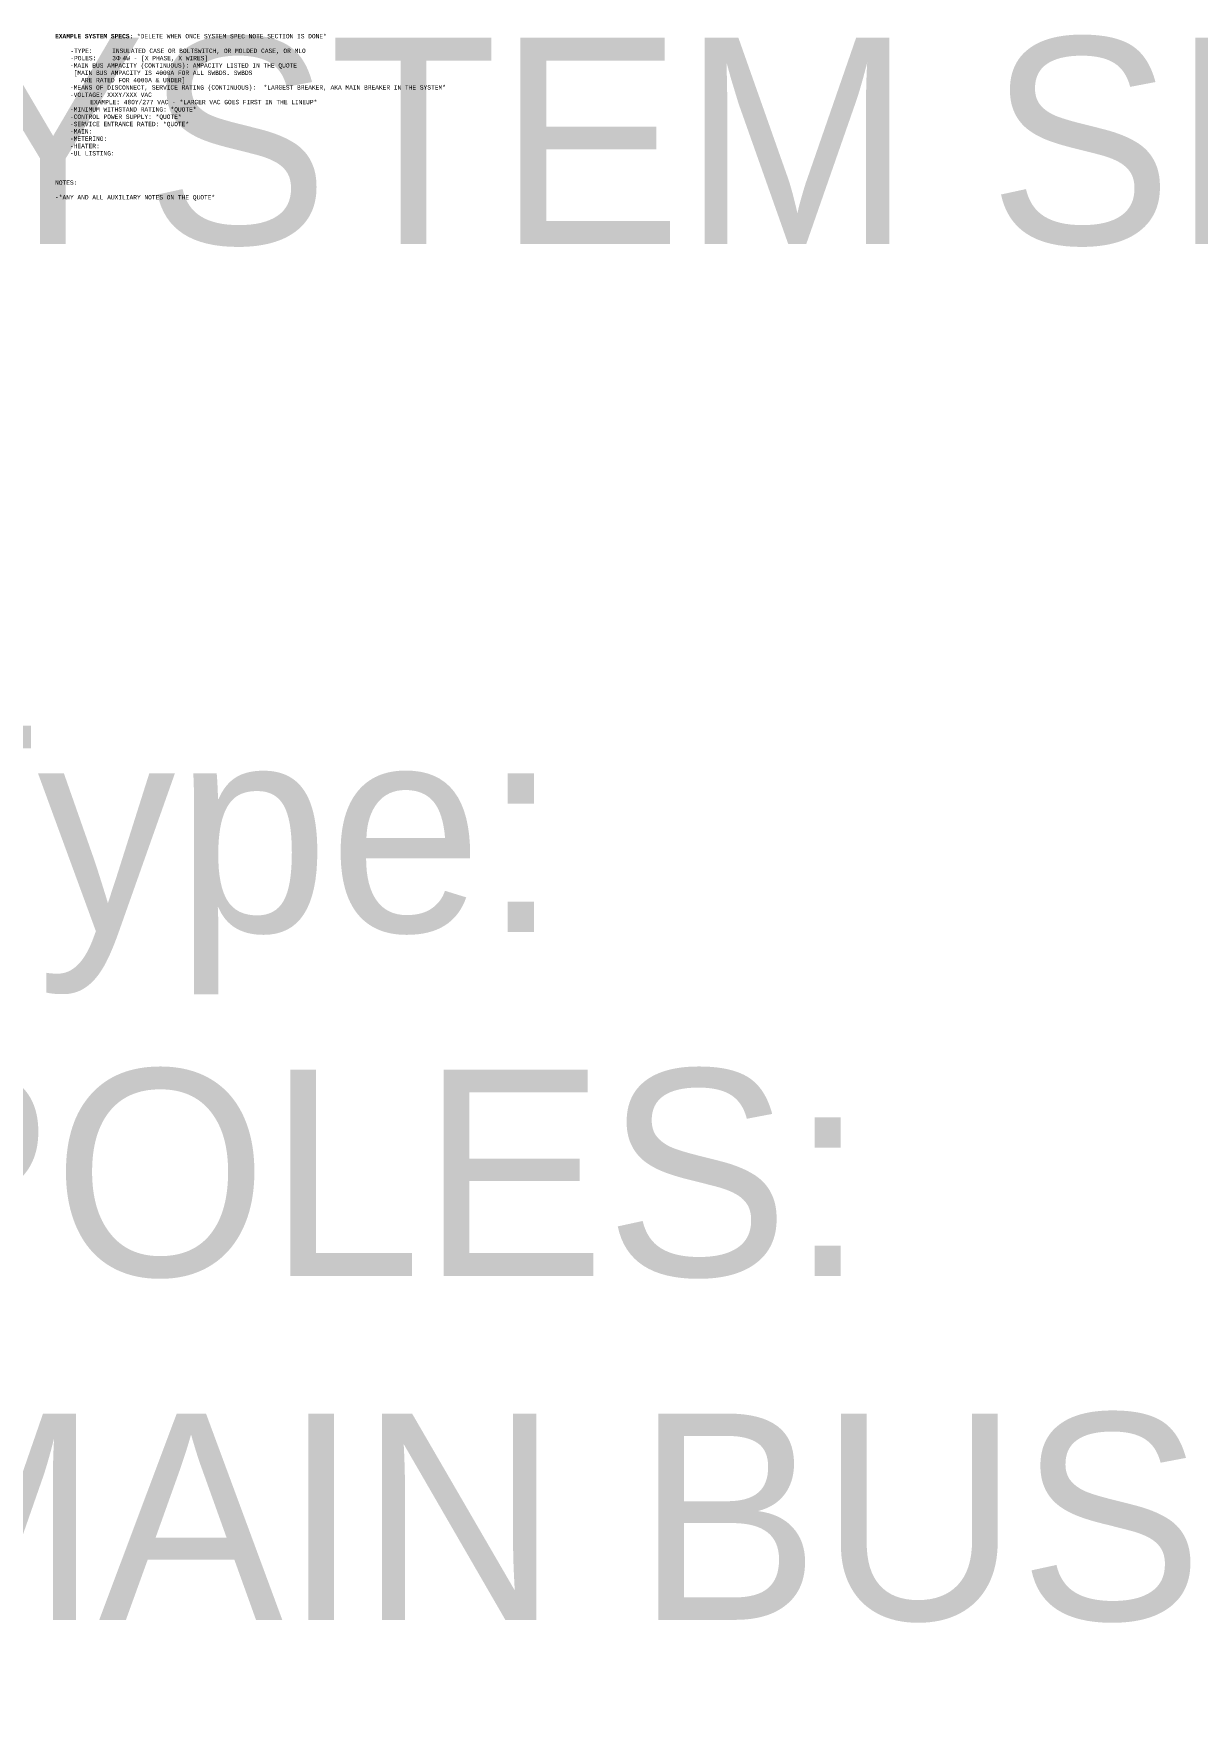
# Model space of a CAD drawing. Header units: inches. Extents: x 0 to 150, y -105 to 11.
# Drawn here: x 17.44 to 37.31, y -18.05 to 10.6 of the extents above; entities that cross this region are included whole.
import ezdxf
from ezdxf.enums import TextEntityAlignment as Align

# ---------------------------------------------------------------- set-up
doc = ezdxf.new("R2018")
doc.units = ezdxf.units.IN
doc.header["$LTSCALE"] = 0.25
doc.header["$MEASUREMENT"] = 0
doc.layers.get('0').update_dxf_attribs({"linetype": 'CONTINUOUS'})
doc.layers.add('TITLEBLOCK', color=7, linetype='CONTINUOUS')
doc.styles.add('Mono 821', font='monos.ttf', dxfattribs={"height": 1.8})
doc.styles.add('Mono 821 Leader', font='monos.ttf', dxfattribs={"height": 0.075})
doc.styles.get("Standard").update_dxf_attribs({"font": 'SIMPLEX'})

# ---------------------------------------------------------------- blocks, each defined once
blk = doc.blocks.new('ECAD_LSE_Custom_TB_2.0')
at = {"layer": 'TITLEBLOCK', "linetype": 'Continuous', "lineweight": 30, "flags": 104}
blk.add_attdef('SYSTEM_SPECS', text='', height=0.075, dxfattribs=at).set_placement((13.25, 10.719), align=Align.TOP_LEFT)
at = {"layer": 'TITLEBLOCK', "linetype": 'Continuous', "style": 'Mono 821'}
blk.add_attdef('CUSTOMER_DESIGNATION', text='', height=0.1, dxfattribs=at).set_placement((11.25, 1.188), align=Align.TOP_CENTER)
blk.add_attdef('PROJECT_NAME', text='', height=0.1, dxfattribs=at).set_placement((13.508, 1.209), align=Align.MIDDLE_LEFT)
for tag, p in [('SWBD_AMP_VOLT_KAIC_NEMA', (11.25, 0.938)), ('CUSTOMER_2', (14.415, 0.844)), ('CUSTOMER', (14.415, 1)), ('SCALE', (16.09, 0.972)), ('CUSTOMER_3', (14.415, 0.688)), ('QUOTE_NUMBER', (16.064, 0.71)), ('DWG_NUMBER', (16.104, 0.359))]:
    blk.add_attdef(tag, text='', height=0.1, dxfattribs=at).set_placement(p, align=Align.MIDDLE_CENTER)
blk.add_attdef('DWG_TYPE', text='', height=0.1, dxfattribs=at).set_placement((11.25, 0.688), align=Align.BOTTOM_CENTER)

msp = doc.modelspace()

# ---------------------------------------------------------------- block references
at = {"linetype": 'Continuous'}
ref = msp.add_blockref('ECAD_LSE_Custom_TB_2.0', (-0.188, -0.188), dxfattribs=at)
lines = msp.add_mtext('SYSTEM SPECS:\\P\\P-Type: \\P-POLES:    \\P-MAIN BUS AMPACITY (CONTINUOUS):\\P  [MAIN BUS AMPACITY IS 4000A FOR ALL SWBDS. SWBDS\\P    ARE RATED FOR 4000A & UNDER]\\P-MEANS OF DISCONNECT, SERVICE RATING(CONTINUOUS):  \\P-VOLTAGE: \\P-MINIMUM WITHSTAND RATING:\\P-CONTROL POWER SUPPLY:\\P-SERVICE ENTRANCE RATED:\\P-MAIN:\\P-METERING:\\P-HEATER:\\P-UL LISTING:\\P    \\P\\P\\PNOTES:\\P\\P  ', dxfattribs={"layer": 'TITLEBLOCK', "linetype": 'Continuous', "insert": (13.062, 10.531), "char_height": 3.52395, "attachment_point": 1})
ref.add_attrib('SYSTEM_SPECS', '', (13.062, 10.531), dxfattribs={"flags": 104}).embed_mtext(lines)

# ---------------------------------------------------------------- texts
at = {"linetype": 'Continuous', "insert": (17.812, 10.594), "char_height": 0.075, "attachment_point": 1, "style": 'Mono 821 Leader'}
msp.add_mtext_dynamic_manual_height_columns('{\\fMonospac821 BT|b1|i0|c0|p49;EXAMPLE SYSTEM SPECS:} *DELETE WHEN ONCE SYSTEM SPEC NOTE SECTION IS DONE*\\P\\P\\pxi-9.53127,l12.99719,t12.99719;-TYPE:^IINSULATED CASE OR BOLTSWITCH, OR MOLDED CASE, OR MLO\\P-POLES:^I3{\\fArial|b0|i0|c0|p34;Φ }4W - [X PHASE, X WIRES]\\P\\pi0,l0,tz;    -MAIN BUS AMPACITY (CONTINUOUS): AMPACITY LISTED IN THE QUOTE\\P     [MAIN BUS AMPACITY IS 4000A FOR ALL SWBDS. SWBDS\\P       ARE RATED FOR 4000A & UNDER]\\P    -MEANS OF DISCONNECT, SERVICE RATING (CONTINUOUS):  *LARGEST BREAKER, AKA MAIN BREAKER IN THE SYSTEM*\\P    -VOLTAGE: XXXY/XXX VAC\\P^I^IEXAMPLE: 480Y/277 VAC - *LARGER VAC GOES FIRST IN THE LINEUP* \\P    -MINIMUM WITHSTAND RATING: *QUOTE*\\P    -CONTROL POWER SUPPLY: *QUOTE*\\P    -SERVICE ENTRANCE RATED: *QUOTE*\\P    -MAIN:\\P    -METERING:\\P    -HEATER:\\P    -UL LISTING:\\P    \\P\\P\\PNOTES:\\P\\P-*ANY AND ALL AUXILIARY NOTES ON THE QUOTE*', width=7.22194, gutter_width=0.375, heights=[0], dxfattribs=at)

doc.saveas('drawing.dxf')
